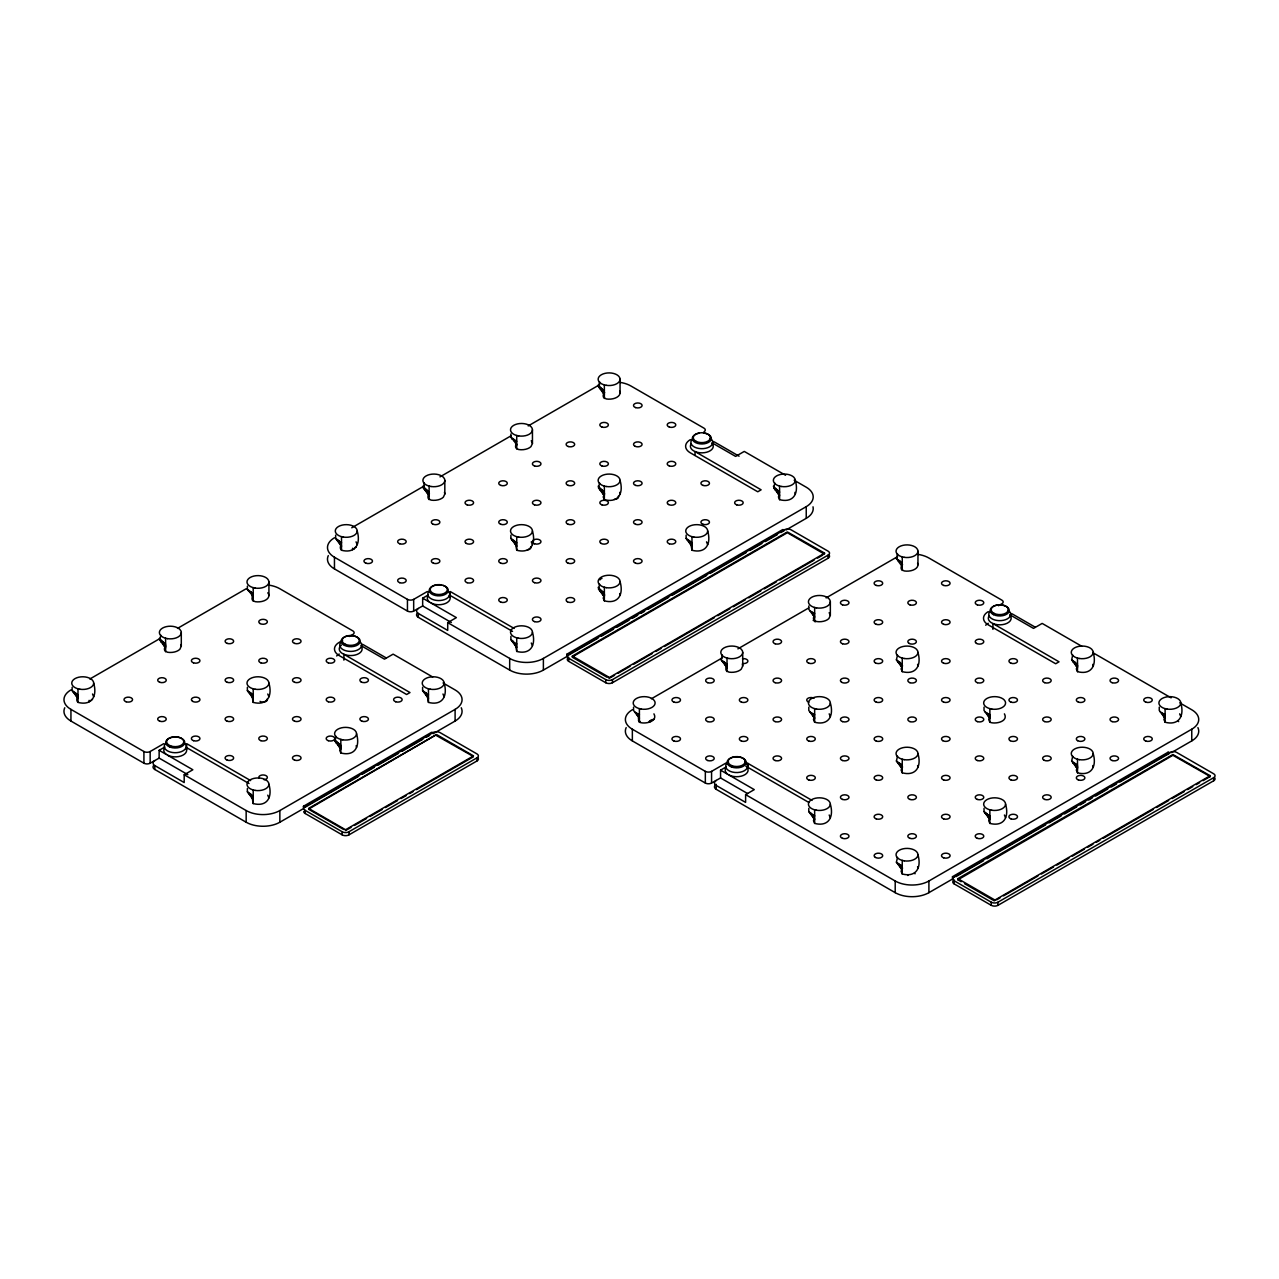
<?xml version="1.0" encoding="UTF-8"?>
<svg xmlns="http://www.w3.org/2000/svg" width="1279" height="1279" viewBox="0 0 1279 1279"><rect width="100%" height="100%" fill="white"/><g stroke="black" fill="none" stroke-linecap="round" stroke-linejoin="round"><path stroke-width="1.5" d="M902.255 562.696L902.255 566.597L901.519 562.52L896.403 558.683L897.506 553.887M638.605 717.871L639.404 722.235C644.808 724.522 658.237 721.596 653.937 713.842M72.136 687.319L72.136 690.596L77.987 698.51L77.236 694.433L73.239 692.115L75.877 693.458M93.687 683.114C97.572 696.591 91.464 705.944 77.987 702.395L77.188 701.292A10.967 6.331 0 0 1 77.188 698.014M159.379 638.365L164.815 643.545L160.85 641.53L164.863 643.849L165.599 647.925L159.747 640.012L160.85 635.199M181.298 632.529L181.298 646.151L179.827 649.316A10.967 6.331 0 0 1 167.501 652.258L164.815 650.707A10.967 6.331 0 0 1 165.902 645.911M247.375 586.15L247.375 589.427L250.86 593.376M247.375 687.319L247.375 690.596L253.21 698.51L252.475 694.433L248.462 692.115L251.1 693.458M252.427 698.014L253.21 702.395C266.703 705.944 272.811 696.591 268.926 683.114M247.375 788.488L247.375 791.765L253.21 799.679L252.475 795.602L248.462 793.284L251.1 794.627M252.427 799.183L253.21 803.564C266.703 807.113 272.811 797.76 268.926 784.283M335.658 535.166L335.658 538.443L341.509 546.357L340.774 542.296L336.761 539.978L339.399 541.321M357.209 530.977C361.094 544.438 354.986 553.791 341.509 550.258L340.71 549.155A10.967 6.331 0 0 1 340.71 545.877M334.618 739.534L340.038 744.714L336.089 742.699L340.086 745.017L340.838 749.094L334.986 741.18L336.089 736.368M356.537 733.698C360.422 747.176 354.315 756.528 340.838 752.979L339.67 750.245L341.141 747.08M422.901 486.228L428.337 491.392L424.372 489.393L428.385 491.712L429.12 495.772L423.285 487.859L424.372 483.062M444.82 480.392L444.82 494.014L443.365 497.179A10.967 6.331 0 0 1 431.023 500.121L428.337 498.57A10.967 6.331 0 0 1 429.424 493.758M422.598 687.319L422.598 690.596L428.449 698.51L427.714 694.433L423.701 692.115L426.339 693.458M427.666 698.014L428.449 702.395C441.942 705.944 448.034 696.591 444.149 683.114M510.897 433.997L510.897 437.274L514.382 441.239M510.897 535.166L510.897 538.443L516.732 546.357L515.997 542.296L511.984 539.978L514.622 541.321M532.448 429.808L532.448 443.429L530.977 446.595A10.967 6.331 0 0 1 518.65 449.537L515.949 447.986A10.967 6.331 0 0 1 515.949 444.708M515.949 545.877L516.732 550.258C530.225 553.791 536.333 544.438 532.448 530.977M510.897 636.35L510.897 639.612L516.732 647.526L515.997 643.465L511.984 641.147M515.949 647.046L516.732 651.427C530.225 654.96 536.333 645.607 532.448 632.146M598.14 385.059L603.56 390.223L599.611 388.224L603.624 390.543L604.359 394.603L598.508 386.69L599.611 381.893M598.14 486.228L603.56 491.392L599.611 489.393L603.624 491.712L604.359 495.772L598.508 487.859L599.611 483.062M598.14 587.397L603.56 592.561L599.611 590.562L603.624 592.88L604.359 596.941L598.508 589.027L599.611 584.231M620.059 480.392C623.944 493.854 617.837 503.207 604.359 499.657L603.192 496.923L604.663 493.758M620.059 581.561C623.944 595.023 617.837 604.375 604.359 600.842L603.192 598.092L604.663 594.927M633.553 707.159L633.553 710.437L639.404 718.35L638.669 714.274L634.656 711.971M638.605 713.97L638.237 715.616L636.398 713.282L638.605 717.247L639.404 714.449M686.12 535.166L686.12 538.443L691.971 546.357L691.236 542.296L687.223 539.978L689.861 541.321M648.997 722.219L649.652 720.876M691.188 545.877L691.971 550.258C705.464 553.791 711.572 544.438 707.671 530.977M773.363 486.228L778.799 491.392L774.834 489.393L778.847 491.712L779.582 495.772L773.747 487.859L774.834 483.062M742.715 652.386L742.715 665.991L741.26 669.157A10.967 6.331 0 0 1 728.918 672.114L726.232 670.548A10.967 6.331 0 0 1 727.319 665.751M795.298 480.392C799.183 493.854 793.076 503.207 779.582 499.657L778.431 496.923L779.215 494.765M808.792 605.99L808.792 609.268L814.643 617.181L813.892 613.105L809.879 610.786M813.844 612.801L813.476 614.432L811.621 612.097L813.844 616.078L814.643 613.28M808.792 707.159L808.792 710.437L814.643 718.35L813.892 714.274L809.879 711.971M830.343 601.785L830.343 615.407L828.872 618.572A10.967 6.331 0 0 1 816.546 621.53L813.844 619.963A10.967 6.331 0 0 1 813.844 616.686M813.844 713.97L813.476 715.616L811.621 713.282L813.844 717.247L814.643 714.449M808.792 808.328L808.792 811.605L814.643 819.519L813.892 815.458L809.879 813.14L812.533 814.467M830.343 702.97C834.228 716.432 828.121 725.785 814.643 722.235L813.476 719.501L814.259 717.327M813.844 815.139L813.476 816.785L811.621 814.451L813.844 818.416L814.643 815.634M830.343 804.139C834.228 817.601 828.121 826.953 814.643 823.404L813.476 820.67L814.259 818.496M917.954 652.386C921.839 665.847 915.748 675.2 902.255 671.651L901.087 668.917L902.558 665.751M917.954 753.555C921.839 767.016 915.748 776.369 902.255 772.82L901.087 770.086L902.558 766.92M917.954 854.724C921.839 868.185 915.748 877.538 902.255 873.989L901.087 871.255L902.558 868.089M984.031 707.159L984.031 710.437L989.866 718.35L989.131 714.274L985.118 711.971M989.083 713.97L988.699 715.616L986.86 713.282L989.083 717.247L989.866 714.449M984.031 808.328L984.031 811.605L989.866 819.519L989.131 815.458L985.118 813.14L987.756 814.467M989.083 815.139L988.699 816.785L986.86 814.451L989.083 818.416L989.866 815.634M1005.566 804.139C1009.467 817.601 1003.36 826.953 989.866 823.404L988.699 820.67L989.498 818.496M1093.193 652.386C1097.078 665.847 1090.971 675.2 1077.494 671.651L1076.326 668.917L1077.797 665.751M1093.193 753.555C1097.078 767.016 1090.971 776.369 1077.494 772.82L1076.326 770.086L1077.797 766.92M1159.254 707.159L1159.254 710.437L1165.105 718.35L1164.37 714.274L1160.357 711.971M1164.306 713.97L1163.938 715.616L1162.099 713.282L1164.306 717.247L1165.105 714.449M1180.805 702.97C1184.69 716.432 1178.599 725.785 1165.105 722.235L1163.938 719.501L1164.721 717.327M722.267 655.056L721.18 659.852L727.016 667.766L726.28 663.689L722.267 661.387L724.905 662.714M897.506 655.056L896.403 659.852L902.255 667.766L901.519 663.689L897.506 661.387L900.144 662.714M897.506 756.225L896.403 761.021L902.255 768.935L901.519 764.858L897.506 762.556L901.455 764.554M897.506 857.394L896.403 862.19L902.255 870.104L901.519 866.043L897.506 863.725L901.455 865.723L896.403 862.19M1072.729 655.056L1071.642 659.852L1077.494 667.766L1076.742 663.689L1072.729 661.387L1075.383 662.714M1072.729 756.225L1071.642 761.021L1077.494 768.935L1076.742 764.858L1072.729 762.556L1076.694 764.554M989.498 717.327L988.699 719.501L989.866 722.235C995.27 724.522 1008.699 721.596 1004.415 713.842M572.368 656.079L609.428 677.486L824.667 553.168L787.368 531.936L572.368 656.079L572.368 657.246L607.109 677.294M957.875 878.657L994.95 900.048L1210.174 775.729L1172.891 754.514L957.875 878.657L957.875 879.808L961.184 881.727M1203.075 780.67L1210.174 776.513L1172.891 755.297L957.875 879.808M89.834 679.005L160.323 638.317M177.509 628.389L246.271 588.692M351.757 527.795L424.42 485.844M439.992 476.859L510.913 435.899M528.211 425.923L597.421 385.97A23.677 13.669 0 0 1 599.739 384.787M70.937 689.925A23.821 13.765 0 0 0 70.937 709.381L143.919 751.524A4.413 2.542 0 0 0 150.155 751.524L163.776 743.659M342.628 640.395L339.223 642.362A16.211 9.353 0 0 0 339.223 655.583L406.626 694.497L409.999 692.563L343.891 654.288L343.891 660.124M349.439 636.462L352.844 634.496A4.413 2.542 0 0 0 352.844 630.899L279.749 588.692A23.677 13.669 0 0 0 269.134 585.158M334.458 537.788A23.821 13.765 0 0 0 334.458 557.244L407.441 599.371A4.413 2.542 0 0 0 413.677 599.371L427.298 591.522M64.765 707.767A23.821 13.765 0 0 0 70.937 721.052L143.919 763.195A4.413 2.542 0 0 0 150.155 763.195L159.14 758.111L159.14 750.325L164.847 747.032M328.287 555.63A23.821 13.765 0 0 0 334.458 568.915L407.441 611.058A4.413 2.542 0 0 0 413.677 611.058L422.662 605.958L422.662 598.188L428.369 594.895M154.823 760.605A6.123 3.533 0 0 0 154.823 765.593L184.192 782.556L184.192 774.77L192.857 769.766L159.14 750.325M418.345 608.468A6.123 3.533 0 0 0 418.345 613.456L447.714 630.419L447.714 622.633L456.379 617.629L422.662 598.188M184.192 774.77L246.16 810.55A23.821 13.765 0 0 0 279.861 810.55L455.1 709.381A23.821 13.765 0 0 0 455.1 689.925L443.046 682.97M447.714 622.633L509.681 658.413A23.821 13.765 0 0 0 543.383 658.413L806.234 506.66A23.821 13.765 0 0 0 806.234 487.203L794.179 480.249M153.496 765.641A6.123 3.533 0 0 0 154.823 769.494L246.16 822.221A23.821 13.765 0 0 0 279.861 822.221L303.443 808.616L303.443 806.282L431.503 732.339L433.197 732.531A4.764 2.75 0 0 1 439.928 732.531L477.003 753.939A4.764 2.75 0 0 1 477.003 757.823L477.003 760.941L348.943 834.867A4.764 2.75 0 0 1 342.196 834.867L305.137 813.476A4.764 2.75 0 0 1 303.747 811.525M566.981 656.463L566.981 654.129L782.652 529.618L784.331 529.81A4.764 2.75 0 0 1 791.077 529.81L828.137 551.201A4.764 2.75 0 0 1 828.137 555.102L828.137 558.22L612.465 682.73A4.764 2.75 0 0 1 605.734 682.73L568.659 661.323A4.764 2.75 0 0 1 568.659 657.438L566.981 656.463L543.383 670.084A23.821 13.765 0 0 1 509.681 670.084L418.345 617.341A6.123 3.533 0 0 1 417.018 613.504M305.137 813.476L305.137 810.358A4.764 2.75 0 0 1 305.137 806.473L433.197 732.531M568.659 661.323L568.659 658.221A4.764 2.75 0 0 1 568.659 654.32L784.331 529.81M303.443 806.282L305.137 807.241L358.775 776.273M362.245 774.275L374.347 767.288M377.817 765.29L398.584 753.299M402.038 751.301L422.805 739.31M426.275 737.312L429.728 735.313M566.981 654.129L568.659 655.104L597.996 638.173M601.45 636.175L613.52 629.204M616.974 627.206L629.044 620.235M632.497 618.253L637.677 615.263M641.131 613.265L644.584 611.266M648.021 609.284L668.725 597.325M672.178 595.327L706.695 575.406M710.149 573.424L746.376 552.496M749.83 550.514L761.9 543.527M765.354 541.545L777.424 534.574M780.877 532.576L784.331 530.577M433.197 733.698L455.1 721.052A23.821 13.765 0 0 0 461.255 707.767M786.009 530.002L806.234 518.331A23.821 13.765 0 0 0 813.012 506.804M436.235 734.674L308.607 808.408L345.57 829.751L473.534 755.889L436.571 734.546L308.831 808.999M572.368 656.862L787.368 532.719L824.443 554.127L824.443 552.96M345.25 829.623L345.57 830.535L351.07 827.417M354.507 825.435L366.561 818.48M370.015 816.482L382.053 809.527M385.507 807.545L397.545 800.59M400.998 798.592L406.162 795.618M409.6 793.635L413.037 791.637M416.49 789.655L473.294 756.848M608.772 677.486L609.092 678.398L614.591 675.28M618.029 673.298L630.067 666.343M633.505 664.361L652.434 653.425M655.871 651.443L661.035 648.469M664.472 646.487L714.353 617.677M717.791 615.695L729.829 608.74M733.283 606.758L745.321 599.803M748.759 597.821L760.797 590.866M764.234 588.884L776.273 581.929M779.71 579.947L814.115 560.09M817.553 558.092L822.717 555.118M305.137 810.358L342.196 831.766A4.764 2.75 0 0 0 348.943 831.766L477.003 757.823M568.659 658.221L605.734 679.613A4.764 2.75 0 0 0 612.465 679.613L828.137 555.102M651.379 698.782L722.315 657.838M737.887 648.853L808.808 607.893M826.106 597.901L895.316 557.948A23.677 13.669 0 0 1 897.634 556.781M632.354 709.765A23.821 13.765 0 0 0 632.354 729.222L705.337 771.365A4.413 2.542 0 0 0 711.572 771.365L725.193 763.499A16.211 9.353 0 0 1 728.55 762.012M998.483 605.718L1001.889 603.752A4.413 2.542 0 0 0 1001.889 600.155L928.794 557.948A23.677 13.669 0 0 0 918.178 554.415M626.182 727.607A23.821 13.765 0 0 0 632.354 740.909L705.337 783.036A4.413 2.542 0 0 0 711.572 783.036L720.557 777.952L720.557 770.166L726.264 766.872M716.24 780.446A6.123 3.533 0 0 0 716.24 785.45L745.609 802.397L745.609 794.627L754.274 789.623L720.557 770.166M745.609 794.627L895.204 880.991A23.821 13.765 0 0 0 928.906 880.991L1191.756 729.222A23.821 13.765 0 0 0 1191.756 709.765L1179.718 702.826M716.24 784.347A6.123 3.533 0 0 0 716.24 789.335L895.204 892.662A23.821 13.765 0 0 0 928.906 892.662L952.487 879.041L952.487 876.707L1168.159 752.18L1169.853 753.155L1119.812 782.045M954.166 883.901L954.166 880.783A4.764 2.75 0 0 1 954.166 876.898L1169.853 752.388A4.764 2.75 0 0 1 1176.584 752.388L1213.659 773.779A4.764 2.75 0 0 1 1213.659 777.68L1213.659 780.782L997.988 905.308A4.764 2.75 0 0 1 991.241 905.308L954.166 883.901A4.764 2.75 0 0 1 953.143 880.911M955.893 876.675L983.503 860.735M986.956 858.753L1045.614 824.875M1049.068 822.893L1061.154 815.922M1064.592 813.924L1076.678 806.953M1080.131 804.955L1085.295 801.965M1088.749 799.983L1092.202 797.984M1095.655 795.986L1107.726 789.015M1111.179 787.033L1116.359 784.043M1171.532 752.58L1191.756 740.909A23.821 13.765 0 0 0 1197.911 727.607M996.661 899.84L1000.098 897.858M1003.551 895.86L1037.94 876.003M1041.394 874.021L1053.432 867.066M1056.87 865.084L1068.908 858.129M1072.346 856.147L1084.384 849.192M1087.821 847.21L1092.985 844.22M1096.423 842.237L1099.876 840.255M1103.313 838.273L1153.194 809.463M1156.632 807.481L1168.67 800.526M1172.108 798.544L1184.146 791.589M1187.599 789.607L1192.747 786.633M1196.185 784.651L1199.638 782.652M954.166 880.783L991.241 902.191A4.764 2.75 0 0 0 997.988 902.191L1213.659 777.68M436.235 735.457L473.294 756.465M651.571 719.773L653.905 719.39M614.208 499.37L615.327 499.29A4.285 2.478 0 0 0 618.349 497.531L618.492 496.892A4.285 2.478 0 0 0 618.349 496.252M354.938 547.476L355.994 547.396M527.364 549.89L527.699 549.874A4.285 2.478 0 0 0 530.737 548.115L530.881 547.476A4.285 2.478 0 0 0 530.737 546.836M91.417 699.613L92.472 699.533M604.359 390.719L603.56 393.5L601.354 389.535L603.192 391.87M604.663 392.589A10.967 6.331 0 0 0 603.56 397.401L606.262 398.952A10.967 6.331 0 0 0 619.691 391.198M779.582 491.887L778.799 494.669L776.577 490.704L778.431 493.039M516.732 441.303L511.984 438.809L514.622 440.136M604.359 491.887L603.56 494.669L601.354 490.704L603.192 493.039M902.558 564.583A10.967 6.331 0 0 0 901.455 569.379L904.157 570.946A10.967 6.331 0 0 0 917.587 563.192M691.971 542.472L691.188 545.254L688.965 541.289L690.804 543.623M429.12 491.887L428.337 494.669L426.115 490.704L427.953 493.039M1077.494 663.865L1076.694 666.663L1074.472 662.682L1076.326 665.032M516.732 542.472L515.949 545.254L513.726 541.289L515.581 543.623M902.255 663.865L901.455 666.663L899.249 662.682L901.087 665.032M604.359 593.056L603.56 595.838L601.354 591.873L603.192 594.207M341.509 542.472L340.71 545.254L338.503 541.289L340.342 543.623M727.016 663.865L726.232 666.663L724.01 662.682L725.848 665.032M1077.494 765.05L1076.694 767.832L1074.472 763.867L1076.326 766.201M516.732 643.641L515.949 646.423L513.726 642.458L515.581 644.792M253.21 593.44L248.462 590.946L251.1 592.289M252.427 596.845A10.967 6.331 0 0 0 252.427 600.123L255.113 601.674A10.967 6.331 0 0 0 268.542 593.936L267.759 592.832M902.255 765.05L901.455 767.832L899.249 763.867L901.087 766.201M428.449 694.609L427.666 697.407L425.443 693.426L427.282 695.76M165.599 644.024L164.815 646.822L162.593 642.841L164.431 645.176M253.21 694.609L252.427 697.407L250.204 693.426L252.059 695.76M902.255 866.219L901.455 869.001L899.249 865.036L901.087 867.37M340.838 745.193L340.038 747.991L337.816 744.01L339.67 746.344M77.987 694.609L77.188 697.407L74.965 693.426L76.82 695.76M253.21 795.778L252.427 798.576L250.204 794.595L252.059 796.929M964.494 883.629L994.279 900.832L994.95 900.048M900.144 561.545L897.506 560.202L901.455 565.494M422.662 605.958L451.359 622.505M720.557 777.952L747.591 793.54M159.14 758.111L187.837 774.658M785.578 475.276L744.266 451.423L735.617 456.411L712.163 442.902M1081.714 646.247L1042.161 623.417L1033.512 628.405L1010.074 614.895M1093.737 653.185L1171.116 697.854M739.086 456.203L714.897 442.246A6.123 3.533 0 0 0 712.899 441.479M1035.255 627.206L1012.792 614.24A6.123 3.533 0 0 0 1010.81 613.472M952.487 876.707L954.166 876.898M952.487 879.041L954.166 880.016M514.158 628.437L450.208 591.522L450.208 597.357M744.746 762.012A16.211 9.353 0 0 1 748.103 763.499L812.053 800.414M449.648 595.183L512.543 631.394M745.849 766.201L808.728 802.397M353.995 549.075L352.588 548.259L352.588 549.682M432.718 677.007L393.117 654.145L384.467 659.149L361.03 645.639M386.21 657.934L363.748 644.968A6.123 3.533 0 0 0 361.765 644.2M308.831 809.383L343.587 829.447M250.62 780.574L186.686 743.659L186.686 749.494M186.126 747.336L249.005 783.531M90.473 701.212L89.066 700.396L89.066 701.835M1071.642 659.852L1075.431 662.506M896.403 558.683L900.192 561.337M773.747 487.859L778.799 491.392M598.508 386.69L603.56 390.223M1071.642 761.021L1075.431 763.675M896.403 659.852L900.192 662.506M686.12 538.443L689.925 541.097M598.508 487.859L603.56 491.392M510.897 437.274L514.686 439.928M984.031 811.605L986.557 813.38M896.403 761.021L900.192 763.675M721.18 659.852L724.969 662.506M598.508 589.027L603.56 592.561M510.897 538.443L514.686 541.097M423.285 487.859L428.337 491.392M808.792 811.605L811.318 813.38M510.897 639.612L513.423 641.387M335.658 538.443L339.447 541.097M422.598 690.596L426.387 693.25M247.375 589.427L251.164 592.081M334.986 741.18L340.038 744.714M247.375 690.596L251.164 693.25M159.747 640.012L164.815 643.545M247.375 791.765L251.164 794.419M72.136 690.596L75.925 693.25M1179.638 713.842L1180.805 716.576M1004.415 815.011L1005.566 817.745M829.176 612.673L830.343 615.407M706.52 541.848L707.671 544.598M829.176 713.842L830.343 716.576M829.176 815.011L830.343 817.745M531.281 440.679L532.448 443.429M531.281 541.848L532.448 544.598M531.281 643.017L532.448 645.767M356.042 541.848L357.209 544.598M442.982 694.001L444.149 696.735M267.759 694.001L268.926 696.735M267.759 795.17L268.926 797.904M92.52 694.001L93.687 696.735M513.726 440.12L516.732 445.188L515.997 441.127L515.949 444.085L515.581 442.454M250.204 592.257L253.21 597.341L252.475 593.264L252.427 596.238L252.059 594.591M1092.81 664.361L1093.193 665.991M1092.81 765.529L1093.193 767.16M917.587 664.361L917.954 665.991M917.587 765.529L917.954 767.16M917.587 866.698L917.954 868.345M794.914 492.367L795.298 494.014M742.348 664.361L742.715 665.991M619.691 492.367L620.059 494.014M619.691 593.536L620.059 595.183M444.452 492.367L444.82 494.014M356.17 745.689L356.537 747.32M180.931 644.52L181.298 646.151M650.499 720.253L650.499 721.676M1209.95 775.538L1209.95 776.705M1191.756 729.222L1191.756 740.909M1168.159 752.18L1168.159 754.514M1165.105 708.614L1165.105 722.235M1077.494 658.03L1077.494 671.651M1077.494 759.198L1077.494 772.82M997.988 902.191L997.988 905.308M992.936 629.38L992.936 623.544L1059.028 661.819L1055.671 663.753L988.267 624.855A16.211 9.353 0 0 1 988.267 611.618M991.241 902.191L991.241 905.308M989.866 708.614L989.866 722.235M989.866 809.783L989.866 823.404M928.906 880.991L928.906 892.662M917.954 551.201L917.954 564.822M902.255 556.861L902.255 570.482M902.255 658.03L902.255 671.651M902.255 759.198L902.255 772.82M902.255 860.367L902.255 873.989M895.204 880.991L895.204 892.662M814.643 607.445L814.643 621.066M814.643 708.614L814.643 722.235M814.643 809.783L814.643 823.404M806.234 506.66L806.234 518.331M779.582 486.052L779.582 499.657M748.103 763.499L748.103 767.4M727.016 658.03L727.016 671.651M716.24 785.45L716.24 789.335M711.572 771.365L711.572 783.036M705.337 771.365L705.337 783.036M695.041 455.452L695.041 451.551L761.133 489.825L757.76 491.776L690.372 452.862A16.211 9.353 0 0 1 690.372 439.624M691.971 536.636L691.971 550.258M639.404 708.614L639.404 722.235M632.354 729.222L632.354 740.909M620.059 379.223L620.059 392.845M612.465 679.613L612.465 682.73M605.734 679.613L605.734 682.73M604.359 384.883L604.359 398.488M604.359 486.052L604.359 499.657M604.359 587.221L604.359 600.842M543.383 658.413L543.383 670.084M516.732 435.468L516.732 449.073M516.732 536.636L516.732 550.258M516.732 637.805L516.732 651.427M509.681 658.413L509.681 670.084M455.1 709.381L455.1 721.052M429.12 486.052L429.12 499.657M428.449 688.773L428.449 702.395M418.345 613.456L418.345 617.341M413.677 599.371L413.677 611.058M407.441 599.371L407.441 611.058M348.943 831.766L348.943 834.867M342.196 831.766L342.196 834.867M341.509 536.636L341.509 550.258M340.838 739.358L340.838 752.979M334.458 557.244L334.458 568.915M279.861 810.55L279.861 822.221M268.926 581.945L268.926 595.566M253.21 587.605L253.21 601.226M253.21 688.773L253.21 702.395M253.21 789.942L253.21 803.564M246.16 810.55L246.16 822.221M165.599 638.189L165.599 651.81M154.823 765.593L154.823 769.494M150.155 751.524L150.155 763.195M143.919 751.524L143.919 763.195M77.987 688.773L77.987 702.395M70.937 709.381L70.937 721.052M336.649 655.967A16.211 9.353 0 0 1 339.223 654.033M361.733 647.27A11.431 6.603 0 0 1 348.559 655.456A11.431 6.603 0 0 1 341.477 645.048M186.462 749.046A11.431 6.603 0 0 1 180.947 755.985A11.431 6.603 0 0 1 167.773 755.281M166.03 754.194A11.431 6.603 0 0 1 164.176 748.567M185.279 743.85A10.967 6.331 0 0 1 174.823 752.707A10.967 6.331 0 0 1 165.535 743.419M260.037 701.372A4.285 2.478 0 0 0 263.074 702.107L264.177 702.011A4.285 2.478 0 0 0 267.215 700.268L267.359 699.629A4.285 2.478 0 0 0 267.215 698.989M478.026 757.935A4.764 2.75 0 0 1 477.003 760.941M360.374 642.122A10.967 6.331 0 0 1 351.101 651.411A10.967 6.331 0 0 1 340.646 642.554M264.177 779.838A4.285 2.478 0 0 0 266.783 776.209L266.096 775.698A4.285 2.478 0 0 0 260.916 775.298A4.285 2.478 0 0 0 258.918 778.08M620.283 382.421A23.677 13.669 0 0 1 630.883 385.97L703.994 428.161A4.413 2.542 0 0 1 703.994 431.758M711.939 443.158A11.431 6.603 0 0 1 702.251 452.846A11.431 6.603 0 0 1 691.347 443.605M443.205 585.478A9.529 5.5 0 0 1 444.405 594.767A9.529 5.5 0 0 1 429.392 591.362A9.529 5.5 0 0 1 441.223 585.031M449.233 595.486A11.431 6.603 0 0 1 445.54 603.448A11.431 6.603 0 0 1 431.295 603.128M429.552 602.057A11.431 6.603 0 0 1 427.698 596.414M448.801 591.713A10.967 6.331 0 0 1 438.345 600.554A10.967 6.331 0 0 1 429.057 591.282M829.176 555.214A4.764 2.75 0 0 1 828.137 558.22M599.963 579.915A4.285 2.478 0 0 1 600.379 579.323M601.066 578.795A4.285 2.478 0 0 1 601.961 578.412M703.594 433.053A9.529 5.5 0 0 1 709.893 441.383A9.529 5.5 0 0 1 694.161 441.735A9.529 5.5 0 0 1 699.357 433.149M710.133 438.217A10.967 6.331 0 0 1 709.573 446.835A10.967 6.331 0 0 1 694.673 447.154A10.967 6.331 0 0 1 693.01 438.601M989.243 615.599A11.431 6.603 0 0 0 995.142 624.28A11.431 6.603 0 0 0 1010.202 620.875L1010.954 619.468A11.431 6.603 0 0 0 1009.834 615.151M746.696 763.691A10.967 6.331 0 0 1 742.475 771.589A10.967 6.331 0 0 1 728.343 770.358A10.967 6.331 0 0 1 728.343 762.092M747.879 768.887A11.431 6.603 0 0 1 745.321 774.419L743.435 775.426A11.431 6.603 0 0 1 729.19 775.122M727.447 774.035A11.431 6.603 0 0 1 725.593 768.407M985.693 625.223A16.211 9.353 0 0 1 988.267 623.289M640.379 721.612A4.285 2.478 0 0 1 638.381 720.109M638.381 718.83A4.285 2.478 0 0 1 638.797 718.222M1008.028 610.211A10.967 6.331 0 0 1 1007.468 618.812A10.967 6.331 0 0 1 992.568 619.132A10.967 6.331 0 0 1 990.905 610.579M1214.682 777.792A4.764 2.75 0 0 1 1213.659 780.782M742.507 658.717A4.285 2.478 0 0 1 747.895 661.099A4.285 2.478 0 0 1 742.507 663.497M808.872 702.155A4.285 2.478 0 0 1 807.609 698.51A4.285 2.478 0 0 1 814.036 698.254M1178.662 721.612A4.285 2.478 0 0 1 1177.975 721.1M907.818 875.507A4.285 2.478 0 0 1 907.962 874.868M914.245 873.365A4.285 2.478 0 0 1 915.14 873.749M813.156 620.427A4.285 2.478 0 0 1 814.036 620.827M814.723 621.338A4.285 2.478 0 0 1 815.155 621.93M606.262 385.331L603.624 384.691A10.967 6.331 0 0 1 601.354 374.747A10.967 6.331 0 0 1 618.588 376.058L619.691 377.577A10.967 6.331 0 0 1 606.262 385.331M781.501 486.5L778.847 485.876A10.967 6.331 0 0 1 776.577 475.916A10.967 6.331 0 0 1 793.827 477.227L794.914 478.746A10.967 6.331 0 0 1 781.501 486.5M518.65 435.915L515.997 435.292A10.967 6.331 0 0 1 513.726 425.331A10.967 6.331 0 0 1 530.977 426.642L532.064 428.161A10.967 6.331 0 0 1 518.65 435.915M904.157 557.324L901.519 556.685A10.967 6.331 0 0 1 899.249 546.741A10.967 6.331 0 0 1 916.483 548.052L917.587 549.57A10.967 6.331 0 0 1 904.157 557.324M606.262 486.5L603.624 485.876A10.967 6.331 0 0 1 601.354 475.916A10.967 6.331 0 0 1 618.588 477.227L619.691 478.746A10.967 6.331 0 0 1 606.262 486.5M693.873 537.084L691.236 536.461A10.967 6.331 0 0 1 688.965 526.5A10.967 6.331 0 0 1 706.2 527.811L707.303 529.33A10.967 6.331 0 0 1 693.873 537.084M431.023 486.5L428.385 485.876A10.967 6.331 0 0 1 426.115 475.916A10.967 6.331 0 0 1 443.365 477.227L444.452 478.746A10.967 6.331 0 0 1 431.023 486.5M1079.396 658.493L1076.742 657.854A10.967 6.331 0 0 1 1074.472 647.909A10.967 6.331 0 0 1 1091.722 649.22L1092.81 650.739A10.967 6.331 0 0 1 1079.396 658.493M816.546 607.909L813.892 607.269A10.967 6.331 0 0 1 811.621 597.325A10.967 6.331 0 0 1 828.872 598.636L829.959 600.155A10.967 6.331 0 0 1 816.546 607.909M518.65 537.084L515.997 536.461A10.967 6.331 0 0 1 513.726 526.5A10.967 6.331 0 0 1 530.977 527.811L532.064 529.33A10.967 6.331 0 0 1 518.65 537.084M1167.008 709.078L1164.37 708.438A10.967 6.331 0 0 1 1162.099 698.494A10.967 6.331 0 0 1 1179.334 699.805L1180.437 701.324A10.967 6.331 0 0 1 1167.008 709.078M904.157 658.493L901.519 657.854A10.967 6.331 0 0 1 899.249 647.909A10.967 6.331 0 0 1 916.483 649.22L917.587 650.739A10.967 6.331 0 0 1 904.157 658.493M606.262 587.669L603.624 587.045A10.967 6.331 0 0 1 601.354 577.085A10.967 6.331 0 0 1 618.588 578.396L619.691 579.915A10.967 6.331 0 0 1 606.262 587.669M343.411 537.084L340.774 536.461A10.967 6.331 0 0 1 338.503 526.5A10.967 6.331 0 0 1 355.738 527.811L356.841 529.33A10.967 6.331 0 0 1 343.411 537.084M991.769 709.078L989.131 708.438A10.967 6.331 0 0 1 986.86 698.494A10.967 6.331 0 0 1 1004.111 699.805L1005.198 701.324A10.967 6.331 0 0 1 991.769 709.078M728.918 658.493L726.28 657.854A10.967 6.331 0 0 1 724.01 647.909A10.967 6.331 0 0 1 741.26 649.22L742.348 650.739A10.967 6.331 0 0 1 728.918 658.493M1079.396 759.662L1076.742 759.023A10.967 6.331 0 0 1 1074.472 749.078A10.967 6.331 0 0 1 1091.722 750.389L1092.81 751.908A10.967 6.331 0 0 1 1079.396 759.662M816.546 709.078L813.892 708.438A10.967 6.331 0 0 1 811.621 698.494A10.967 6.331 0 0 1 828.872 699.805L829.959 701.324A10.967 6.331 0 0 1 816.546 709.078M518.65 638.253L515.997 637.629A10.967 6.331 0 0 1 513.726 627.669A10.967 6.331 0 0 1 530.977 628.98L532.064 630.499A10.967 6.331 0 0 1 518.65 638.253M255.113 588.068L252.475 587.429A10.967 6.331 0 0 1 250.204 577.468A10.967 6.331 0 0 1 267.455 578.779L268.542 580.314A10.967 6.331 0 0 1 255.113 588.068M904.157 759.662L901.519 759.023A10.967 6.331 0 0 1 899.249 749.078A10.967 6.331 0 0 1 916.483 750.389L917.587 751.908A10.967 6.331 0 0 1 904.157 759.662M641.307 709.078L638.669 708.438A10.967 6.331 0 0 1 636.398 698.494A10.967 6.331 0 0 1 653.633 699.805L654.736 701.324A10.967 6.331 0 0 1 641.307 709.078M991.769 810.246L989.131 809.607A10.967 6.331 0 0 1 986.86 799.663A10.967 6.331 0 0 1 1004.111 800.974L1005.198 802.493A10.967 6.331 0 0 1 991.769 810.246M430.352 689.237L427.714 688.598A10.967 6.331 0 0 1 425.443 678.637A10.967 6.331 0 0 1 442.678 679.948L443.781 681.483A10.967 6.331 0 0 1 430.352 689.237M167.501 638.653L164.863 638.013A10.967 6.331 0 0 1 162.593 628.053A10.967 6.331 0 0 1 179.827 629.364L180.931 630.899A10.967 6.331 0 0 1 167.501 638.653M816.546 810.246L813.892 809.607A10.967 6.331 0 0 1 811.621 799.663A10.967 6.331 0 0 1 828.872 800.974L829.959 802.493A10.967 6.331 0 0 1 816.546 810.246M255.113 689.237L252.475 688.598A10.967 6.331 0 0 1 250.204 678.637A10.967 6.331 0 0 1 267.455 679.948L268.542 681.483A10.967 6.331 0 0 1 255.113 689.237M904.157 860.831L901.519 860.191A10.967 6.331 0 0 1 899.249 850.247A10.967 6.331 0 0 1 916.483 851.558L917.587 853.077A10.967 6.331 0 0 1 904.157 860.831M342.74 739.822L340.086 739.182A10.967 6.331 0 0 1 337.816 729.222A10.967 6.331 0 0 1 355.066 730.533L356.17 732.068A10.967 6.331 0 0 1 342.74 739.822M79.89 689.237L77.236 688.598A10.967 6.331 0 0 1 74.965 678.637A10.967 6.331 0 0 1 92.216 679.948L93.319 681.483A10.967 6.331 0 0 1 79.89 689.237M255.113 790.406L252.475 789.767A10.967 6.331 0 0 1 250.204 779.806A10.967 6.331 0 0 1 267.455 781.117L268.542 782.652A10.967 6.331 0 0 1 255.113 790.406M876.259 741.069L875.38 740.669A4.285 2.478 0 0 1 875.38 737.168A4.285 2.478 0 0 1 881.439 737.168L882.126 737.679A4.285 2.478 0 0 1 881.439 740.669A4.285 2.478 0 0 1 876.259 741.069M1011.065 818.896L1010.17 818.496A4.285 2.478 0 0 1 1010.17 814.995A4.285 2.478 0 0 1 1016.229 814.995L1016.917 815.506A4.285 2.478 0 0 1 1016.229 818.496A4.285 2.478 0 0 1 1011.065 818.896M534.558 621.61L533.663 621.21A4.285 2.478 0 0 1 533.663 617.709A4.285 2.478 0 0 1 539.738 617.709L540.409 618.221A4.285 2.478 0 0 1 539.738 621.21A4.285 2.478 0 0 1 534.558 621.61M808.872 779.982L807.976 779.582A4.285 2.478 0 0 1 807.976 776.081A4.285 2.478 0 0 1 814.036 776.081L814.723 776.593A4.285 2.478 0 0 1 814.036 779.582A4.285 2.478 0 0 1 808.872 779.982M943.662 857.809L942.767 857.41A4.285 2.478 0 0 1 942.767 853.908A4.285 2.478 0 0 1 948.842 853.908L949.514 854.42A4.285 2.478 0 0 1 948.842 857.41A4.285 2.478 0 0 1 943.662 857.809M328.319 740.685L327.44 740.285A4.285 2.478 0 0 1 327.44 736.784A4.285 2.478 0 0 1 333.499 736.784L334.187 737.296A4.285 2.478 0 0 1 333.499 740.285A4.285 2.478 0 0 1 328.319 740.685M170.155 747.144A9.529 5.5 0 0 0 184.752 742.699A9.529 5.5 0 0 0 170.778 737.631A9.529 5.5 0 0 0 170.155 747.144M170.667 745.913A8.585 4.956 0 0 0 183.792 741.9A8.585 4.956 0 0 0 171.226 737.328A8.585 4.956 0 0 0 170.667 745.913M260.916 662.858A4.285 2.478 0 0 0 267.359 660.715A4.285 2.478 0 0 0 260.916 658.573A4.285 2.478 0 0 0 260.916 662.858M328.319 662.858A4.285 2.478 0 0 0 334.762 660.715A4.285 2.478 0 0 0 328.319 658.573A4.285 2.478 0 0 0 328.319 662.858M395.723 701.771A4.285 2.478 0 0 0 402.15 699.629A4.285 2.478 0 0 0 395.723 697.487A4.285 2.478 0 0 0 395.723 701.771M328.319 701.771A4.285 2.478 0 0 0 334.762 699.629A4.285 2.478 0 0 0 328.319 697.487A4.285 2.478 0 0 0 328.319 701.771M362.021 721.228A4.285 2.478 0 0 0 368.448 719.086A4.285 2.478 0 0 0 362.021 716.927A4.285 2.478 0 0 0 362.021 721.228M294.618 760.142A4.285 2.478 0 0 0 301.061 757.983A4.285 2.478 0 0 0 294.618 755.841A4.285 2.478 0 0 0 294.618 760.142M361.126 681.915A4.285 2.478 0 0 0 368.304 680.812A4.285 2.478 0 0 0 363.06 677.774A4.285 2.478 0 0 0 361.126 681.915M294.618 643.401A4.285 2.478 0 0 0 301.061 641.259A4.285 2.478 0 0 0 294.618 639.116A4.285 2.478 0 0 0 294.618 643.401M159.827 721.228A4.285 2.478 0 0 0 166.254 719.086A4.285 2.478 0 0 0 159.827 716.927A4.285 2.478 0 0 0 159.827 721.228M227.23 760.142A4.285 2.478 0 0 0 233.657 757.983A4.285 2.478 0 0 0 227.23 755.841A4.285 2.478 0 0 0 227.23 760.142M227.23 721.228A4.285 2.478 0 0 0 233.657 719.086A4.285 2.478 0 0 0 227.23 716.927A4.285 2.478 0 0 0 227.23 721.228M294.618 721.228A4.285 2.478 0 0 0 301.061 719.086A4.285 2.478 0 0 0 294.618 716.927A4.285 2.478 0 0 0 294.618 721.228M294.618 682.315A4.285 2.478 0 0 0 301.061 680.172A4.285 2.478 0 0 0 294.618 678.03A4.285 2.478 0 0 0 294.618 682.315M260.916 740.685A4.285 2.478 0 0 0 267.359 738.543A4.285 2.478 0 0 0 260.916 736.384A4.285 2.478 0 0 0 260.916 740.685M192.633 701.372A4.285 2.478 0 0 0 199.812 700.268A4.285 2.478 0 0 0 194.568 697.231A4.285 2.478 0 0 0 192.633 701.372M344.467 645.367A9.529 5.5 0 0 0 360.054 642.218A9.529 5.5 0 0 0 347.536 635.999A9.529 5.5 0 0 0 344.467 645.367M345.09 644.168A8.585 4.956 0 0 0 359.111 641.339A8.585 4.956 0 0 0 347.856 635.743A8.585 4.956 0 0 0 345.09 644.168M227.23 682.315A4.285 2.478 0 0 0 233.657 680.172A4.285 2.478 0 0 0 227.23 678.03A4.285 2.478 0 0 0 227.23 682.315M193.529 740.685A4.285 2.478 0 0 0 199.956 738.543A4.285 2.478 0 0 0 193.529 736.384A4.285 2.478 0 0 0 193.529 740.685M260.037 623.544A4.285 2.478 0 0 0 267.215 622.441A4.285 2.478 0 0 0 261.955 619.404A4.285 2.478 0 0 0 260.037 623.544M126.125 701.771A4.285 2.478 0 0 0 132.568 699.629A4.285 2.478 0 0 0 126.125 697.487A4.285 2.478 0 0 0 126.125 701.771M227.23 643.401A4.285 2.478 0 0 0 233.657 641.259A4.285 2.478 0 0 0 227.23 639.116A4.285 2.478 0 0 0 227.23 643.401M159.827 682.315A4.285 2.478 0 0 0 166.254 680.172A4.285 2.478 0 0 0 159.827 678.03A4.285 2.478 0 0 0 159.827 682.315M193.529 662.858A4.285 2.478 0 0 0 199.956 660.715A4.285 2.478 0 0 0 193.529 658.573A4.285 2.478 0 0 0 193.529 662.858M434.189 593.76A8.585 4.956 0 0 0 447.33 589.747A8.585 4.956 0 0 0 434.748 585.19A8.585 4.956 0 0 0 434.189 593.76M534.558 504.869A4.285 2.478 0 0 0 540.985 502.727A4.285 2.478 0 0 0 534.558 500.585A4.285 2.478 0 0 0 534.558 504.869M669.349 465.972A4.285 2.478 0 0 0 675.792 463.813A4.285 2.478 0 0 0 669.349 461.671A4.285 2.478 0 0 0 669.349 465.972M736.752 504.869A4.285 2.478 0 0 0 743.179 502.727A4.285 2.478 0 0 0 736.752 500.585A4.285 2.478 0 0 0 736.752 504.869M601.066 543.399A4.285 2.478 0 0 0 608.244 542.28A4.285 2.478 0 0 0 602.985 539.258A4.285 2.478 0 0 0 601.066 543.399M534.558 582.696A4.285 2.478 0 0 0 540.985 580.554A4.285 2.478 0 0 0 534.558 578.412A4.285 2.478 0 0 0 534.558 582.696M466.275 543.399A4.285 2.478 0 0 0 473.454 542.28A4.285 2.478 0 0 0 468.194 539.258A4.285 2.478 0 0 0 466.275 543.399M500.856 563.24A4.285 2.478 0 0 0 507.299 561.097A4.285 2.478 0 0 0 500.856 558.955A4.285 2.478 0 0 0 500.856 563.24M635.647 563.24A4.285 2.478 0 0 0 642.09 561.097A4.285 2.478 0 0 0 635.647 558.955A4.285 2.478 0 0 0 635.647 563.24M568.26 524.326A4.285 2.478 0 0 0 574.687 522.184A4.285 2.478 0 0 0 568.26 520.041A4.285 2.478 0 0 0 568.26 524.326M567.364 601.754A4.285 2.478 0 0 0 574.543 600.65A4.285 2.478 0 0 0 569.283 597.613A4.285 2.478 0 0 0 567.364 601.754M500.856 602.153A4.285 2.478 0 0 0 507.299 600.011A4.285 2.478 0 0 0 500.856 597.869A4.285 2.478 0 0 0 500.856 602.153M703.05 485.412A4.285 2.478 0 0 0 709.477 483.27A4.285 2.478 0 0 0 703.05 481.128A4.285 2.478 0 0 0 703.05 485.412M634.768 446.115A4.285 2.478 0 0 0 641.946 445.012A4.285 2.478 0 0 0 636.686 441.974A4.285 2.478 0 0 0 634.768 446.115M433.469 563.24A4.285 2.478 0 0 0 439.896 561.097A4.285 2.478 0 0 0 433.469 558.955A4.285 2.478 0 0 0 433.469 563.24M568.26 563.24A4.285 2.478 0 0 0 574.687 561.097A4.285 2.478 0 0 0 568.26 558.955A4.285 2.478 0 0 0 568.26 563.24M696.224 441.431A8.585 4.956 0 0 0 710.261 438.601A8.585 4.956 0 0 0 698.989 433.005A8.585 4.956 0 0 0 696.224 441.431M500.856 524.326A4.285 2.478 0 0 0 507.299 522.184A4.285 2.478 0 0 0 500.856 520.041A4.285 2.478 0 0 0 500.856 524.326M467.155 582.696A4.285 2.478 0 0 0 473.598 580.554A4.285 2.478 0 0 0 467.155 578.412A4.285 2.478 0 0 0 467.155 582.696M601.961 427.058A4.285 2.478 0 0 0 608.388 424.9A4.285 2.478 0 0 0 601.961 422.757A4.285 2.478 0 0 0 601.961 427.058M399.767 543.783A4.285 2.478 0 0 0 406.194 541.641A4.285 2.478 0 0 0 399.767 539.498A4.285 2.478 0 0 0 399.767 543.783M500.856 485.412A4.285 2.478 0 0 0 507.299 483.27A4.285 2.478 0 0 0 500.856 481.128A4.285 2.478 0 0 0 500.856 485.412M432.574 523.942A4.285 2.478 0 0 0 439.752 522.823A4.285 2.478 0 0 0 434.492 519.802A4.285 2.478 0 0 0 432.574 523.942M467.155 504.869A4.285 2.478 0 0 0 473.598 502.727A4.285 2.478 0 0 0 467.155 500.585A4.285 2.478 0 0 0 467.155 504.869M568.26 446.515A4.285 2.478 0 0 0 574.687 444.357A4.285 2.478 0 0 0 568.26 442.214A4.285 2.478 0 0 0 568.26 446.515M635.647 485.412A4.285 2.478 0 0 0 642.09 483.27A4.285 2.478 0 0 0 635.647 481.128A4.285 2.478 0 0 0 635.647 485.412M703.05 524.326A4.285 2.478 0 0 0 709.477 522.184A4.285 2.478 0 0 0 703.05 520.041A4.285 2.478 0 0 0 703.05 524.326M668.469 504.486A4.285 2.478 0 0 0 675.648 503.366A4.285 2.478 0 0 0 670.388 500.345A4.285 2.478 0 0 0 668.469 504.486M534.558 465.972A4.285 2.478 0 0 0 540.985 463.813A4.285 2.478 0 0 0 534.558 461.671A4.285 2.478 0 0 0 534.558 465.972M669.349 543.783A4.285 2.478 0 0 0 675.792 541.641A4.285 2.478 0 0 0 669.349 539.498A4.285 2.478 0 0 0 669.349 543.783M601.961 465.972A4.285 2.478 0 0 0 608.388 463.813A4.285 2.478 0 0 0 601.961 461.671A4.285 2.478 0 0 0 601.961 465.972M601.961 504.869A4.285 2.478 0 0 0 608.388 502.727A4.285 2.478 0 0 0 601.961 500.585A4.285 2.478 0 0 0 601.961 504.869M635.647 524.326A4.285 2.478 0 0 0 642.09 522.184A4.285 2.478 0 0 0 635.647 520.041A4.285 2.478 0 0 0 635.647 524.326M568.26 485.412A4.285 2.478 0 0 0 574.687 483.27A4.285 2.478 0 0 0 568.26 481.128A4.285 2.478 0 0 0 568.26 485.412M534.558 543.783A4.285 2.478 0 0 0 540.985 541.641A4.285 2.478 0 0 0 534.558 539.498A4.285 2.478 0 0 0 534.558 543.783M635.647 407.601A4.285 2.478 0 0 0 642.09 405.459A4.285 2.478 0 0 0 635.647 403.301A4.285 2.478 0 0 0 635.647 407.601M669.349 427.058A4.285 2.478 0 0 0 675.792 424.9A4.285 2.478 0 0 0 669.349 422.757A4.285 2.478 0 0 0 669.349 427.058M366.066 563.24A4.285 2.478 0 0 0 372.493 561.097A4.285 2.478 0 0 0 366.066 558.955A4.285 2.478 0 0 0 366.066 563.24M399.767 582.696A4.285 2.478 0 0 0 406.194 580.554A4.285 2.478 0 0 0 399.767 578.412A4.285 2.478 0 0 0 399.767 582.696M731.572 767A9.529 5.5 0 0 0 746.169 762.54A9.529 5.5 0 0 0 732.196 757.472A9.529 5.5 0 0 0 731.572 767M732.084 765.753A8.585 4.956 0 0 0 745.225 761.74A8.585 4.956 0 0 0 732.643 757.184A8.585 4.956 0 0 0 732.084 765.753M875.38 662.858A4.285 2.478 0 0 0 882.558 661.739A4.285 2.478 0 0 0 877.298 658.717A4.285 2.478 0 0 0 875.38 662.858M808.872 663.241A4.285 2.478 0 0 0 815.299 661.099A4.285 2.478 0 0 0 808.872 658.957A4.285 2.478 0 0 0 808.872 663.241M909.961 721.612A4.285 2.478 0 0 0 916.404 719.469A4.285 2.478 0 0 0 909.961 717.327A4.285 2.478 0 0 0 909.961 721.612M976.469 643.401A4.285 2.478 0 0 0 983.647 642.282A4.285 2.478 0 0 0 978.387 639.26A4.285 2.478 0 0 0 976.469 643.401M707.767 721.612A4.285 2.478 0 0 0 714.21 719.469A4.285 2.478 0 0 0 707.767 717.327A4.285 2.478 0 0 0 707.767 721.612M842.557 760.525A4.285 2.478 0 0 0 849 758.383A4.285 2.478 0 0 0 842.557 756.241A4.285 2.478 0 0 0 842.557 760.525M909.961 604.871A4.285 2.478 0 0 0 916.404 602.729A4.285 2.478 0 0 0 909.961 600.586A4.285 2.478 0 0 0 909.961 604.871M775.17 760.525A4.285 2.478 0 0 0 781.597 758.383A4.285 2.478 0 0 0 775.17 756.241A4.285 2.478 0 0 0 775.17 760.525M775.17 721.612A4.285 2.478 0 0 0 781.597 719.469A4.285 2.478 0 0 0 775.17 717.327A4.285 2.478 0 0 0 775.17 721.612M842.557 721.612A4.285 2.478 0 0 0 849 719.469A4.285 2.478 0 0 0 842.557 717.327A4.285 2.478 0 0 0 842.557 721.612M841.678 682.315A4.285 2.478 0 0 0 848.856 681.195A4.285 2.478 0 0 0 843.596 678.158A4.285 2.478 0 0 0 841.678 682.315M993.511 614.623A9.529 5.5 0 0 0 1009.083 611.474A9.529 5.5 0 0 0 996.581 605.255A9.529 5.5 0 0 0 993.511 614.623M994.135 613.424A8.585 4.956 0 0 0 1008.156 610.595A8.585 4.956 0 0 0 996.885 604.999A8.585 4.956 0 0 0 994.135 613.424M1011.065 663.241A4.285 2.478 0 0 0 1017.492 661.099A4.285 2.478 0 0 0 1011.065 658.957A4.285 2.478 0 0 0 1011.065 663.241M876.259 702.155A4.285 2.478 0 0 0 882.702 700.013A4.285 2.478 0 0 0 876.259 697.87A4.285 2.478 0 0 0 876.259 702.155M909.961 682.698A4.285 2.478 0 0 0 916.404 680.556A4.285 2.478 0 0 0 909.961 678.414A4.285 2.478 0 0 0 909.961 682.698M741.468 702.155A4.285 2.478 0 0 0 747.895 700.013A4.285 2.478 0 0 0 741.468 697.87A4.285 2.478 0 0 0 741.468 702.155M943.662 624.328A4.285 2.478 0 0 0 950.089 622.186A4.285 2.478 0 0 0 943.662 620.043A4.285 2.478 0 0 0 943.662 624.328M808.872 741.069A4.285 2.478 0 0 0 815.299 738.926A4.285 2.478 0 0 0 808.872 736.784A4.285 2.478 0 0 0 808.872 741.069M943.662 702.155A4.285 2.478 0 0 0 950.089 700.013A4.285 2.478 0 0 0 943.662 697.87A4.285 2.478 0 0 0 943.662 702.155M775.17 682.698A4.285 2.478 0 0 0 781.597 680.556A4.285 2.478 0 0 0 775.17 678.414A4.285 2.478 0 0 0 775.17 682.698M943.662 663.241A4.285 2.478 0 0 0 950.089 661.099A4.285 2.478 0 0 0 943.662 658.957A4.285 2.478 0 0 0 943.662 663.241M909.081 643.401A4.285 2.478 0 0 0 916.244 642.282A4.285 2.478 0 0 0 911 639.26A4.285 2.478 0 0 0 909.081 643.401M977.364 682.698A4.285 2.478 0 0 0 983.791 680.556A4.285 2.478 0 0 0 977.364 678.414A4.285 2.478 0 0 0 977.364 682.698M876.259 624.328A4.285 2.478 0 0 0 882.702 622.186A4.285 2.478 0 0 0 876.259 620.043A4.285 2.478 0 0 0 876.259 624.328M876.259 585.43A4.285 2.478 0 0 0 882.702 583.272A4.285 2.478 0 0 0 876.259 581.13A4.285 2.478 0 0 0 876.259 585.43M674.065 702.155A4.285 2.478 0 0 0 680.508 700.013A4.285 2.478 0 0 0 674.065 697.87A4.285 2.478 0 0 0 674.065 702.155M775.17 643.785A4.285 2.478 0 0 0 781.597 641.642A4.285 2.478 0 0 0 775.17 639.5A4.285 2.478 0 0 0 775.17 643.785M707.767 682.698A4.285 2.478 0 0 0 714.21 680.556A4.285 2.478 0 0 0 707.767 678.414A4.285 2.478 0 0 0 707.767 682.698M842.557 604.871A4.285 2.478 0 0 0 849 602.729A4.285 2.478 0 0 0 842.557 600.586A4.285 2.478 0 0 0 842.557 604.871M741.468 741.069A4.285 2.478 0 0 0 747.895 738.926A4.285 2.478 0 0 0 741.468 736.784A4.285 2.478 0 0 0 741.468 741.069M842.557 643.785A4.285 2.478 0 0 0 849 641.642A4.285 2.478 0 0 0 842.557 639.5A4.285 2.478 0 0 0 842.557 643.785M1078.453 779.982A4.285 2.478 0 0 0 1084.896 777.84A4.285 2.478 0 0 0 1078.453 775.698A4.285 2.478 0 0 0 1078.453 779.982M1010.17 740.669A4.285 2.478 0 0 0 1017.349 739.566A4.285 2.478 0 0 0 1012.089 736.528A4.285 2.478 0 0 0 1010.17 740.669M842.557 799.439A4.285 2.478 0 0 0 849 797.297A4.285 2.478 0 0 0 842.557 795.154A4.285 2.478 0 0 0 842.557 799.439M1044.751 682.698A4.285 2.478 0 0 0 1051.194 680.556A4.285 2.478 0 0 0 1044.751 678.414A4.285 2.478 0 0 0 1044.751 682.698M1043.872 760.126A4.285 2.478 0 0 0 1051.05 759.023A4.285 2.478 0 0 0 1045.79 755.985A4.285 2.478 0 0 0 1043.872 760.126M1112.154 760.525A4.285 2.478 0 0 0 1118.581 758.383A4.285 2.478 0 0 0 1112.154 756.241A4.285 2.478 0 0 0 1112.154 760.525M1077.573 740.669A4.285 2.478 0 0 0 1084.736 739.566A4.285 2.478 0 0 0 1079.492 736.528A4.285 2.478 0 0 0 1077.573 740.669M1011.065 702.155A4.285 2.478 0 0 0 1017.492 700.013A4.285 2.478 0 0 0 1011.065 697.87A4.285 2.478 0 0 0 1011.065 702.155M977.364 721.612A4.285 2.478 0 0 0 983.791 719.469A4.285 2.478 0 0 0 977.364 717.327A4.285 2.478 0 0 0 977.364 721.612M943.662 779.982A4.285 2.478 0 0 0 950.089 777.84A4.285 2.478 0 0 0 943.662 775.698A4.285 2.478 0 0 0 943.662 779.982M1044.751 721.612A4.285 2.478 0 0 0 1051.194 719.469A4.285 2.478 0 0 0 1044.751 717.327A4.285 2.478 0 0 0 1044.751 721.612M909.961 838.353A4.285 2.478 0 0 0 916.404 836.21A4.285 2.478 0 0 0 909.961 834.052A4.285 2.478 0 0 0 909.961 838.353M1145.856 741.069A4.285 2.478 0 0 0 1152.283 738.926A4.285 2.478 0 0 0 1145.856 736.784A4.285 2.478 0 0 0 1145.856 741.069M876.259 818.896A4.285 2.478 0 0 0 882.702 816.753A4.285 2.478 0 0 0 876.259 814.595A4.285 2.478 0 0 0 876.259 818.896M876.259 779.982A4.285 2.478 0 0 0 882.702 777.84A4.285 2.478 0 0 0 876.259 775.698A4.285 2.478 0 0 0 876.259 779.982M943.662 818.896A4.285 2.478 0 0 0 950.089 816.753A4.285 2.478 0 0 0 943.662 814.595A4.285 2.478 0 0 0 943.662 818.896M1011.065 779.982A4.285 2.478 0 0 0 1017.492 777.84A4.285 2.478 0 0 0 1011.065 775.698A4.285 2.478 0 0 0 1011.065 779.982M1078.453 702.155A4.285 2.478 0 0 0 1084.896 700.013A4.285 2.478 0 0 0 1078.453 697.87A4.285 2.478 0 0 0 1078.453 702.155M909.961 799.439A4.285 2.478 0 0 0 916.404 797.297A4.285 2.478 0 0 0 909.961 795.154A4.285 2.478 0 0 0 909.961 799.439M977.364 760.525A4.285 2.478 0 0 0 983.791 758.383A4.285 2.478 0 0 0 977.364 756.241A4.285 2.478 0 0 0 977.364 760.525M942.767 740.669A4.285 2.478 0 0 0 949.945 739.566A4.285 2.478 0 0 0 944.701 736.528A4.285 2.478 0 0 0 942.767 740.669M1112.154 721.612A4.285 2.478 0 0 0 1118.581 719.469A4.285 2.478 0 0 0 1112.154 717.327A4.285 2.478 0 0 0 1112.154 721.612M1044.751 799.439A4.285 2.478 0 0 0 1051.194 797.297A4.285 2.478 0 0 0 1044.751 795.154A4.285 2.478 0 0 0 1044.751 799.439M977.364 838.353A4.285 2.478 0 0 0 983.791 836.21A4.285 2.478 0 0 0 977.364 834.052A4.285 2.478 0 0 0 977.364 838.353M977.364 799.439A4.285 2.478 0 0 0 983.791 797.297A4.285 2.478 0 0 0 977.364 795.154A4.285 2.478 0 0 0 977.364 799.439M1145.856 702.155A4.285 2.478 0 0 0 1152.283 700.013A4.285 2.478 0 0 0 1145.856 697.87A4.285 2.478 0 0 0 1145.856 702.155M943.662 585.43A4.285 2.478 0 0 0 950.089 583.272A4.285 2.478 0 0 0 943.662 581.13A4.285 2.478 0 0 0 943.662 585.43M1112.154 682.698A4.285 2.478 0 0 0 1118.581 680.556A4.285 2.478 0 0 0 1112.154 678.414A4.285 2.478 0 0 0 1112.154 682.698M842.557 838.353A4.285 2.478 0 0 0 849 836.21A4.285 2.478 0 0 0 842.557 834.052A4.285 2.478 0 0 0 842.557 838.353M875.38 857.41A4.285 2.478 0 0 0 882.558 856.306A4.285 2.478 0 0 0 877.298 853.269A4.285 2.478 0 0 0 875.38 857.41M674.065 741.069A4.285 2.478 0 0 0 680.508 738.926A4.285 2.478 0 0 0 674.065 736.784A4.285 2.478 0 0 0 674.065 741.069M707.767 760.525A4.285 2.478 0 0 0 714.21 758.383A4.285 2.478 0 0 0 707.767 756.241A4.285 2.478 0 0 0 707.767 760.525M977.364 604.871A4.285 2.478 0 0 0 983.791 602.729A4.285 2.478 0 0 0 977.364 600.586A4.285 2.478 0 0 0 977.364 604.871"/></g></svg>
